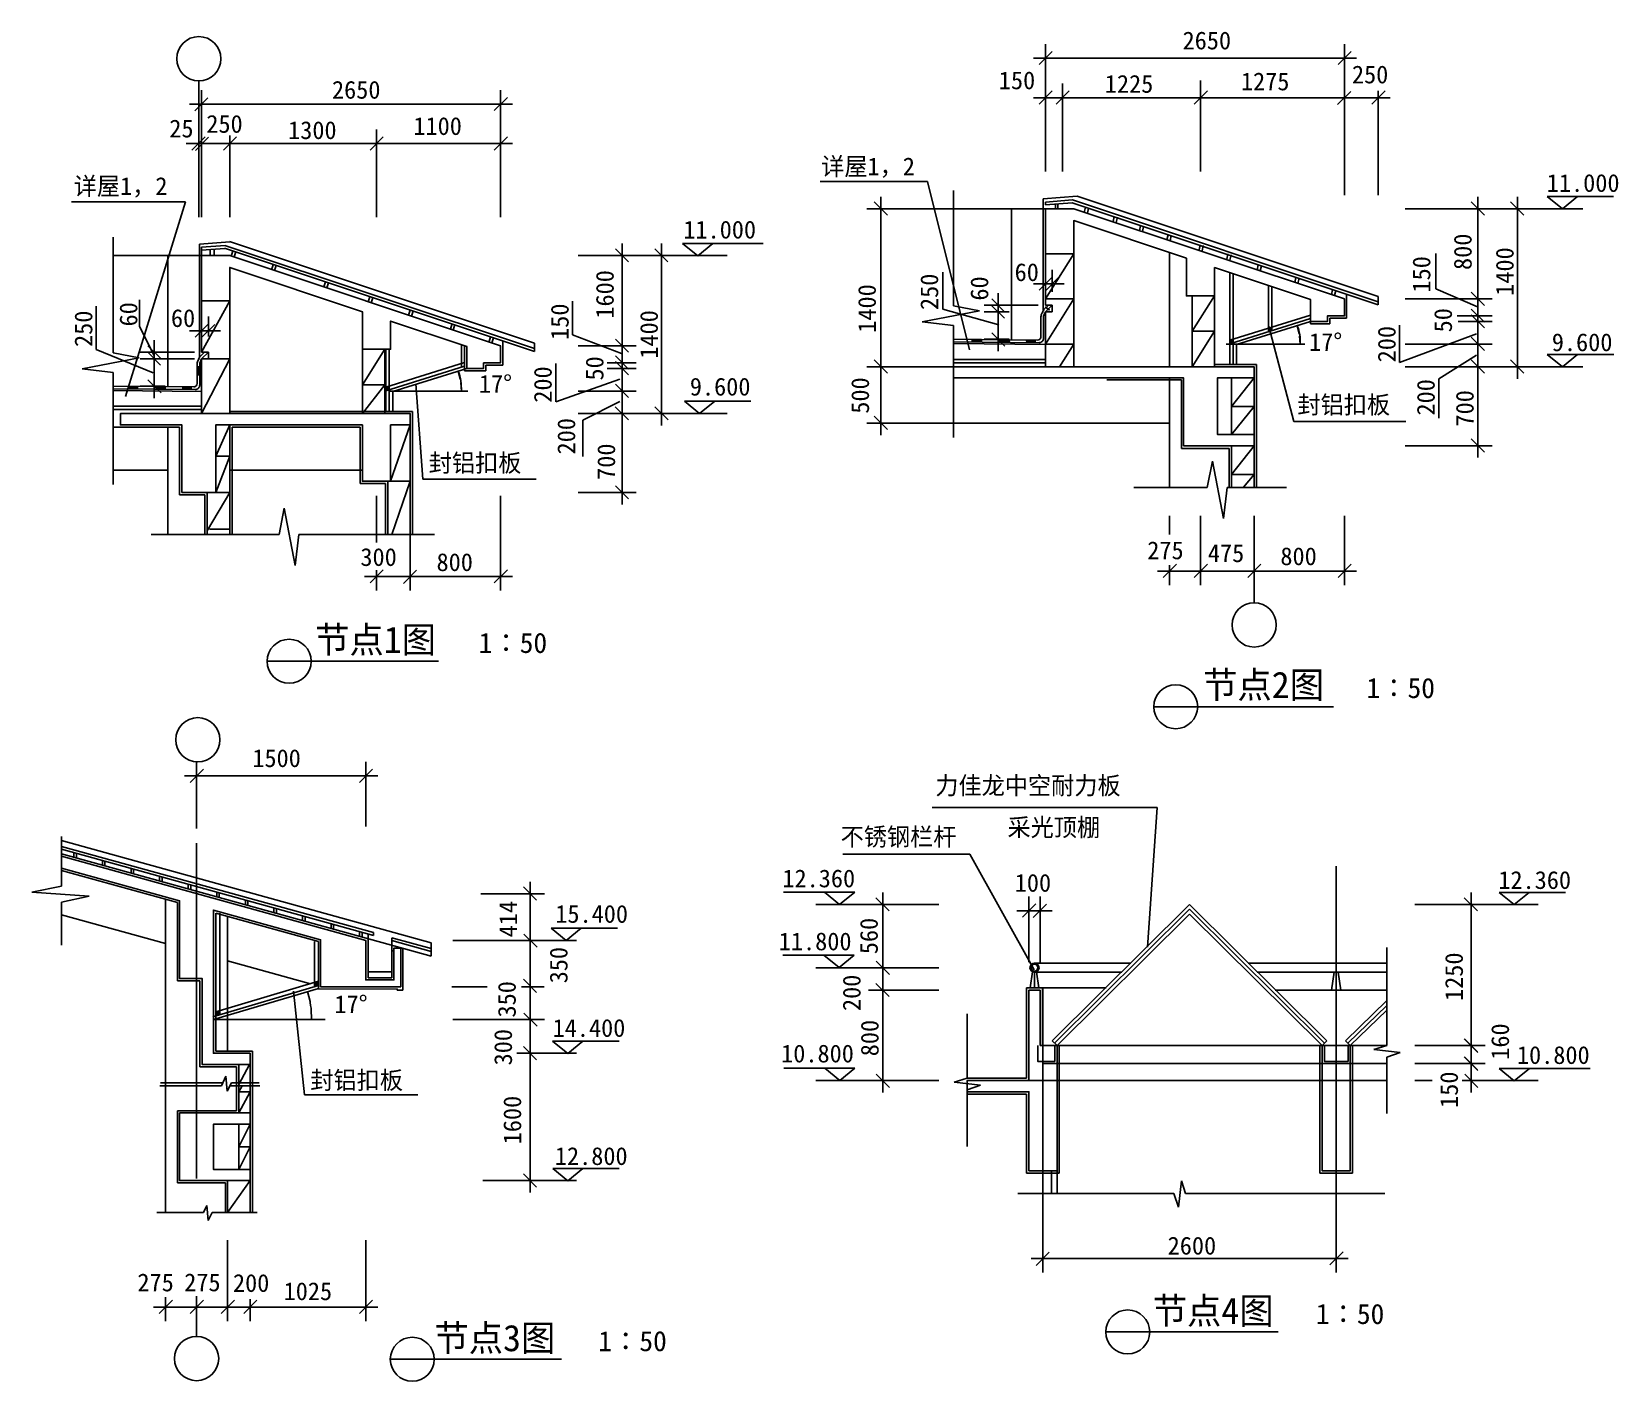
# Model space of a CAD drawing. Header units: metres. Extents: x 3364 to 31650, y -1208 to 34830.
# Drawn here: x 3364 to 31495, y 10913 to 34830 of the extents above; entities that cross this region are included whole.
import ezdxf

# ---------------------------------------------------------------- set-up
doc = ezdxf.new("R2010")
doc.units = ezdxf.units.M
for name, color, linetype in [('2', 2, 'Continuous'), ('3', 3, 'Continuous'), ('4', 4, 'Continuous'), ('D', 3, 'Continuous'), ('MC', 4, 'Continuous'), ('PUB_DIM', 3, 'Continuous')]:
    doc.layers.add(name, color=color, linetype=linetype)

# ---------------------------------------------------------------- blocks, each defined once
blk = doc.blocks.new('ARROW2')
at = {"layer": 'D', "color": 5}
blk.add_line((2.12, 0), (-2.12, 0), dxfattribs=at)
at = {"layer": 'D', "color": 6}
blk.add_lwpolyline([(-1.13, -1.13), (1.21, 1.21)], dxfattribs=at)
blk = doc.blocks.new('ARROW1')
at = {"layer": 'D'}
blk.add_lwpolyline([(-1.5, 0), (0, 0)], dxfattribs=at)
blk = doc.blocks.new('_INDEX')
blk.add_line((-0.5, 0), (0.5, 0))
blk.add_circle((0, 0), 0.5)
blk = doc.blocks.new('HN10')
for start, end in [(0, 180), (180, 0)]:
    blk.add_arc((0, 0), 688, start, end)

msp = doc.modelspace()

# ---------------------------------------------------------------- linework, layer by layer
for p, q in [((21338.67, 32354.93), (21338.67, 34610.47)), ((26638.67, 32354.93), (26638.67, 34610.47)), ((26642.68, 34360.47), (21488.67, 34360.47)), ((6376.39, 31541.03), (6376.39, 33796.57)), ((11676.39, 31541.03), (11676.39, 33796.57)), ((21338.67, 32354.93), (21338.67, 33910.47)), ((21638.67, 32354.93), (21638.67, 33910.47)), ((21638.67, 32354.93), (21638.67, 33910.47)), ((24088.67, 32354.93), (24088.67, 33910.47)), ((24088.67, 32354.93), (24088.67, 33910.47)), ((26638.67, 32354.93), (26638.67, 33910.47)), ((11576.39, 33546.57), (6476.39, 33546.57)), ((23938.67, 33660.47), (21338.27, 33660.47)), ((21488.67, 33660.47), (21488.67, 33660.47)), ((27237.73, 33660.47), (24238.67, 33660.47)), ((6326.39, 31541.03), (6326.39, 33096.57)), ((6376.39, 31541.03), (6376.39, 33096.57)), ((6376.39, 31541.03), (6376.39, 33096.57)), ((6876.39, 31541.03), (6876.39, 32988.66)), ((6876.39, 31541.03), (6876.39, 32971.09)), ((9476.39, 31541.03), (9476.39, 33096.57)), ((9476.39, 31541.03), (9476.39, 33096.57)), ((11676.39, 31541.03), (11676.39, 33096.57)), ((6226.39, 32846.57), (6126.39, 32846.57)), ((6376.39, 32846.57), (6326.39, 32846.57)), ((6476.39, 32846.57), (6576.39, 32846.57)), ((6776.39, 32846.57), (6476.39, 32846.57)), ((9376.39, 32846.57), (6976.39, 32846.57)), ((11576.39, 32846.57), (9576.39, 32846.57)), ((21338.67, 31812.5), (21819.32, 31848.35)), ((21338.67, 31762.36), (21338.67, 31812.5)), ((21338.67, 31762.36), (21813.03, 31797.74)), ((27238.67, 29989.19), (21813.03, 31797.74)), ((27238.67, 30041.9), (21819.32, 31848.35)), ((20258.77, 31693.62), (18172.07, 31693.62)), ((18422.07, 28893.62), (18422.07, 31693.62)), ((21738.67, 31693.62), (19705.2, 31693.62)), ((20738.67, 29372.51), (20738.67, 31693.62)), ((27713.95, 31693.62), (29257.2, 31693.62)), ((27713.95, 31693.62), (29957.2, 31693.62)), ((29007.2, 30093.62), (29007.2, 31693.62)), ((29707.2, 28893.62), (29707.2, 31693.62)), ((6376.39, 31010.72), (6795.34, 31041.97)), ((6376.39, 30960.59), (6376.39, 31010.72)), ((6376.39, 30960.59), (6789.05, 30991.36)), ((12276.39, 29162.04), (6783.3, 30993.07)), ((12276.39, 29214.75), (6789.59, 31043.68)), ((4805.77, 30862.62), (6376.39, 30862.62)), ((5776.39, 28541.51), (5776.39, 30862.62)), ((13052.31, 30862.62), (14083.17, 30862.62)), ((13052.31, 30862.62), (14783.17, 30862.62)), ((13833.17, 28705.88), (13833.17, 30861.97)), ((14533.17, 28069.43), (14533.17, 30861.97)), ((23538.67, 28893.62), (23538.67, 30916.25)), ((28259.05, 30901.91), (28259.05, 30275.7)), ((19516.66, 30569.22), (19516.66, 29912.7)), ((28259.05, 30275.7), (28999.79, 29953.11)), ((4503.86, 29967.09), (4503.86, 29199.16)), ((5272.49, 30079.47), (5272.49, 29611.22)), ((12951.44, 30057.51), (12951.44, 29457.39)), ((19516.66, 29912.7), (20512.29, 29634.17)), ((27713.95, 30093.62), (29257.2, 30093.62)), ((27713.95, 30093.62), (29257.2, 30093.62)), ((29007.2, 29793.62), (29007.2, 30093.62)), ((5272.49, 29611.22), (5534.95, 29086.78)), ((21258.44, 29779.71), (21258.44, 29426.3)), ((21305.44, 29786.42), (21305.44, 29398.53)), ((27613.22, 29629.58), (27613.22, 28965.42)), ((28638.86, 29793.62), (29257.2, 29793.62)), ((28657.86, 29693.62), (29257.2, 29693.62)), ((29007.2, 29693.62), (29007.2, 29793.62)), ((29007.2, 29443.62), (29007.2, 29693.62)), ((29007.2, 29693.62), (29007.2, 29293.62)), ((12951.44, 29457.39), (13821.38, 29126.29)), ((13052.31, 29262.62), (14083.17, 29262.62)), ((13052.31, 29262.62), (14083.17, 29262.62)), ((13833.17, 29112.62), (13833.17, 29262.62)), ((19705.2, 29382.88), (21197.78, 29366.3)), ((19705.2, 29335.41), (21224.56, 29318.53)), ((19705.2, 29302.88), (21338.67, 29284.73)), ((27613.22, 28965.42), (28980.74, 29477.77)), ((27713.95, 29293.62), (29257.2, 29293.62)), ((27713.95, 29293.62), (29257.2, 29293.62)), ((29007.2, 28893.62), (29007.2, 29293.62)), ((4503.86, 29199.16), (5516.2, 28787.1)), ((19705.2, 29023.62), (21338.67, 29023.62)), ((28315.98, 28680.78), (28980.74, 29098.25)), ((6296.17, 28948.71), (6296.17, 28595.29)), ((6343.17, 28955.41), (6343.17, 28567.52)), ((12657.7, 28947.89), (12657.7, 28268.77)), ((13567.62, 28962.62), (14083.17, 28962.62)), ((13567.62, 28962.62), (14083.17, 28962.62)), ((13567.62, 28862.62), (14083.17, 28862.62)), ((13596.69, 28862.62), (14083.17, 28862.62)), ((13833.17, 28862.62), (13833.17, 28962.62)), ((13833.17, 28612.62), (13833.17, 28712.62)), ((13833.17, 28712.62), (13833.17, 28462.62)), ((20258.77, 28893.62), (18172.07, 28893.62)), ((20258.77, 28893.62), (18172.07, 28893.62)), ((18422.07, 27887.36), (18422.07, 28893.62)), ((19705.2, 28963.62), (21338.67, 28963.62)), ((23538.67, 26753.5), (23538.67, 28693.62)), ((27713.95, 28893.62), (29257.2, 28893.62)), ((27713.95, 28893.62), (29257.2, 28893.62)), ((27713.95, 28893.62), (29957.2, 28893.62)), ((29007.2, 27493.62), (29007.2, 28893.62)), ((4805.77, 28551.18), (6235.5, 28535.3)), ((4805.77, 28503.71), (6262.28, 28487.53)), ((4805.77, 28471.18), (6376.39, 28453.73)), ((12657.7, 28268.77), (13790.61, 28673.01)), ((13052.31, 28462.62), (14083.17, 28462.62)), ((13052.31, 28462.62), (14083.17, 28462.62)), ((13833.17, 28062.39), (13833.17, 28462.62)), ((28315.98, 27978.67), (28315.98, 28680.78)), ((4805.77, 28192.62), (6376.39, 28192.62)), ((4805.77, 28132.62), (6376.39, 28132.62)), ((13137.76, 27945.32), (13790.61, 28276.42)), ((13052.31, 28062.62), (14783.17, 28062.62)), ((13052.31, 28062.62), (14083.17, 28062.62)), ((13052.31, 28062.62), (14083.17, 28062.62)), ((13137.76, 27303.81), (13137.76, 27945.32)), ((13833.17, 26667.97), (13833.17, 28062.39)), ((20258.77, 27893.62), (18172.07, 27893.62)), ((19705.2, 27893.62), (23538.67, 27893.62)), ((5776.39, 25922.5), (5776.39, 27822.62)), ((27713.95, 27493.62), (29257.2, 27493.62)), ((4805.77, 27062.62), (5776.39, 27062.62)), ((6876.39, 27062.62), (9226.39, 27062.62)), ((13052.31, 26662.62), (14083.17, 26662.62)), ((8329.54, 23673.25), (10579.29, 23673.25)), ((24037.77, 22867.34), (26444.76, 22867.34)), ((3892.05, 20392.22), (9421.8, 18864.26)), ((3892.05, 20340.34), (9421.8, 18812.39)), ((5736.99, 13905.51), (5736.99, 19457.07)), ((21044.15, 18342.74), (21044.15, 19502.41)), ((21244.15, 18342.74), (21244.15, 19502.41)), ((3890.45, 19178.82), (5736.99, 18668.59)), ((6836.99, 16765.14), (6836.99, 19153.12)), ((20944.15, 19252.41), (20844.15, 19252.41)), ((21044.15, 19252.41), (21244.15, 19252.41)), ((21344.15, 19252.41), (21444.15, 19252.41)), ((9421.8, 18864.26), (9421.8, 18812.39)), ((12204.11, 18825.14), (12204.11, 18925.14)), ((9746.99, 18774.41), (10446.99, 18580.99)), ((9746.99, 18722.53), (10446.99, 18529.11)), ((10446.99, 18633.48), (10446.99, 18582.35)), ((10830.11, 18725.14), (12454.11, 18725.14)), ((12204.11, 18125.14), (12204.11, 18725.14)), ((6836.99, 18364.64), (8304.42, 17959.17)), ((21144.15, 18322.74), (22854.44, 18322.74)), ((27389.8, 18322.74), (24933.86, 18322.74)), ((12204.11, 18025.14), (12204.11, 17925.14)), ((12204.11, 17327.13), (12204.11, 18025.14)), ((21144.15, 18162.74), (22694.44, 18162.74)), ((27389.8, 18162.74), (25093.86, 18162.74)), ((26458.52, 18162.74), (26409.63, 17842.74)), ((26494.15, 17842.74), (26494.15, 18162.74)), ((26529.78, 18162.74), (26578.67, 17842.74)), ((6572.78, 17373.08), (8446.99, 17928.4)), ((6586.99, 17325.14), (8446.99, 17876.25)), ((27389.8, 17842.74), (25413.86, 17842.74)), ((10830.11, 17325.14), (12454.11, 17325.14)), ((21244.15, 16862.74), (27389.8, 16862.74)), ((21544.15, 16862.74), (21544.15, 16542.74)), ((21294.15, 16542.74), (27389.8, 16542.74)), ((21544.15, 16242.74), (27389.8, 16242.74)), ((21444.15, 14642.74), (21444.15, 14238.74)), ((21544.15, 14842.74), (21544.15, 14238.74)), ((23187.87, 11786.96), (25465.92, 11786.96)), ((10502.09, 11302.93), (12756.2, 11302.93))]:
    msp.add_line(p, q)
for points in [[(21504.15, 16862.74), (21504.15, 16582.74), (21201.5, 16582.74), (21201.5, 16862.74)], [(26704.15, 16862.74), (26704.15, 16582.74), (26284.15, 16582.74), (26284.15, 16862.74)]]:
    msp.add_lwpolyline(points)
for centre, radius, start, end in [((25085.73, 29342.05), 770.24, 356.39, 21.19), ((21198.44, 29426.3), 60, 269.36, 0), ((21225.44, 29398.53), 80, 269.36, 0), ((10090.3, 28502.87), 892.5, 357.42, 20.52), ((6236.17, 28595.29), 60, 269.36, 0), ((6263.17, 28567.52), 80, 269.36, 0), ((6586.99, 17325.14), 1740.62, 4.94, 11.57)]:
    msp.add_arc(centre, radius, start, end)
at = {"layer": '2'}
for p, q in [((21838.67, 31693.62), (21838.67, 31693.62)), ((24238.67, 30951.69), (24238.67, 30951.69)), ((21338.67, 29983.44), (21338.67, 30893.62)), ((21838.67, 28893.62), (21838.67, 30893.62)), ((23938.67, 28893.62), (23938.67, 30149.59)), ((24338.67, 28893.62), (24338.67, 30149.59)), ((6376.39, 30062.62), (6376.39, 29152.44)), ((6876.39, 30062.62), (6876.39, 28062.62)), ((21458.67, 29983.44), (21338.67, 29983.44)), ((21338.67, 28893.62), (21338.67, 29864.76)), ((21458.67, 29864.76), (21338.67, 29864.76)), ((21458.67, 29983.44), (21458.67, 29864.76)), ((6496.39, 29152.44), (6376.39, 29152.44)), ((6376.39, 29033.76), (6376.39, 28062.62)), ((6496.39, 29033.76), (6376.39, 29033.76)), ((6496.39, 29152.44), (6496.39, 29033.76)), ((9226.39, 28062.62), (9226.39, 29201.92)), ((9626.39, 28062.62), (9626.39, 29201.92)), ((24638.67, 27693.62), (24638.67, 28693.62)), ((25038.67, 27693.62), (25038.67, 28693.62)), ((6876.39, 25922.5), (6876.39, 27862.62)), ((10076.39, 25922.5), (10076.39, 27862.62)), ((24638.67, 26753.5), (24638.67, 27493.62)), ((25038.67, 26753.5), (25038.67, 27493.62)), ((9676.39, 25922.5), (9676.39, 26862.62)), ((6476.39, 25922.5), (6476.39, 26662.62)), ((21044.15, 17842.74), (21244.15, 17842.74)), ((21044.15, 17842.74), (21044.15, 16242.74)), ((21244.15, 17842.74), (21244.15, 16862.74)), ((21544.15, 16242.74), (21544.15, 16662.74)), ((26244.15, 16242.74), (26244.15, 16862.74)), ((26744.15, 16242.74), (26744.15, 16862.74)), ((7036.99, 15668.31), (7036.99, 16525.14)), ((7236.99, 16525.14), (7236.99, 14668.31)), ((7036.99, 14668.31), (7036.99, 15468.31)), ((6837.13, 13905.51), (6837.13, 14468.31)), ((7236.99, 14468.31), (7236.99, 13905.51))]:
    msp.add_line(p, q, dxfattribs=at)
for points in [[(21338.67, 31693.62), (21338.67, 30893.62), (21838.67, 30893.62), (21838.67, 31482.92), (23838.67, 30816.25), (23838.67, 30149.59), (24338.67, 30149.59), (24338.67, 30649.59), (26038.67, 30082.92), (26038.67, 29693.62), (26338.67, 29693.62), (26338.67, 29793.62), (26638.67, 29793.62), (26638.67, 30093.62), (21838.67, 31693.62)], [(11376.39, 28962.62), (11676.39, 28962.62), (11676.39, 29262.62), (6876.39, 30862.62), (6376.39, 30862.62), (6376.39, 30062.62), (6876.39, 30062.62), (6876.39, 30651.92), (9226.39, 29868.58), (9226.39, 29201.92), (9726.39, 29201.92), (9726.39, 29701.92), (11076.39, 29251.92), (11076.39, 28862.62), (11376.39, 28862.62)], [(19705.2, 28693.62), (23788.67, 28693.62), (23788.67, 27493.62), (25038.67, 27493.62), (25038.67, 27693.62), (24388.67, 27693.62), (24388.67, 28693.62), (25038.67, 28693.62), (25038.67, 28893.62), (19705.2, 28893.62)], [(6026.39, 26662.62), (6626.39, 26662.62), (6626.39, 27862.62), (9226.39, 27862.62), (9226.39, 26862.62), (9726.39, 26862.62), (9726.39, 27862.62), (10076.39, 27862.62), (10076.39, 28062.62), (4937.42, 28062.62), (4937.42, 27862.62), (6026.39, 27862.62)], [(21544.15, 16242.74), (19948.71, 16242.74), (19948.71, 16042.74), (21044.15, 16042.74), (21044.15, 14642.74), (21544.15, 14642.74)], [(26244.15, 16242.74), (26244.15, 14642.74), (26744.15, 14642.74), (26744.15, 16242.74)]]:
    msp.add_lwpolyline(points, close=True, dxfattribs=at)
for points in [[(7236.99, 16525.14), (7236.99, 16725.14), (7236.99, 16525.14), (6386.99, 16525.14), (6386.99, 18050.34), (5986.99, 18050.34), (5986.99, 19429.49), (3890.45, 20008.8), (3890.45, 20216.29), (9286.99, 18725.14), (9286.99, 18025.14), (9786.99, 18025.14), (9786.99, 18590.72), (9906.99, 18590.72), (9906.99, 17905.84), (8486.99, 17904.65), (8486.99, 18738.7), (6586.99, 19263.7), (6586.99, 16725.14), (7236.99, 16725.14)], [(7236.99, 14468.31), (5986.99, 14468.31), (5986.99, 15668.31), (7236.99, 15668.31), (7236.99, 15468.31), (6586.99, 15468.31), (6586.99, 14668.31), (7236.99, 14668.31), (7236.99, 14468.31), (7236.99, 14668.31)]]:
    msp.add_lwpolyline(points, dxfattribs=at)
for radius in [80, 60]:
    msp.add_circle((21144.15, 18242.74), radius, dxfattribs=at)
at = {"layer": '3'}
for p, q in [((6326.39, 32846.57), (6326.39, 33960.64)), ((24088.67, 33660.47), (24088.67, 33967.95)), ((26638.67, 31933.28), (26638.67, 33785.47)), ((27238.67, 31933.28), (27238.67, 33785.47)), ((26688.67, 33660.47), (27188.67, 33660.47)), ((17343.68, 32177.17), (19249.57, 32177.17)), ((19249.57, 32177.17), (19990.21, 29195.15)), ((4069.08, 31816.37), (6088.45, 31816.37)), ((5027.94, 28364.15), (6088.45, 31816.37)), ((19705.2, 29972.89), (19705.2, 32017.5)), ((21298.67, 31867.6), (21902.73, 31915.41)), ((21298.67, 31867.6), (21298.67, 29886.75)), ((27238.67, 30136.77), (21902.73, 31915.41)), ((21519.25, 31775.83), (21519.25, 31692.89)), ((21559.55, 31775.83), (21559.55, 31692.89)), ((22046.95, 31721.2), (22026.98, 31629.37)), ((22102.89, 31705.23), (22082.91, 31613.41)), ((22557.45, 31558.54), (22537.47, 31466.72)), ((22613.38, 31542.58), (22593.4, 31450.75)), ((23023.55, 31395.89), (23003.57, 31304.06)), ((23079.48, 31379.92), (23059.51, 31288.09)), ((23511.85, 31233.23), (23491.87, 31141.41)), ((4805.77, 29141.89), (4805.77, 31186.5)), ((6336.39, 31065.8), (6879.5, 31108.79)), ((6336.39, 30902.62), (6336.39, 31065.8)), ((6376.39, 30960.59), (6376.39, 30862.62)), ((6528.49, 30971.2), (6528.49, 30862.01)), ((6599.41, 30975.03), (6599.41, 30862.01)), ((12276.39, 29309.62), (6873.75, 31110.5)), ((23567.78, 31217.26), (23547.8, 31125.44)), ((24081.53, 31055.79), (24061.55, 30963.96)), ((24137.46, 31039.82), (24117.48, 30947.99)), ((6336.39, 30902.62), (6336.39, 29055.75)), ((6901.91, 30854.54), (6931.52, 30943.36)), ((6953.76, 30838.18), (6983.36, 30927)), ((7616.74, 30612.48), (7646.35, 30701.3)), ((7668.59, 30596.12), (7698.2, 30684.94)), ((21338.67, 30093.62), (21838.67, 30893.62)), ((23838.67, 30816.25), (23838.67, 30816.25)), ((24573.5, 30891.8), (24553.52, 30799.97)), ((24629.43, 30875.83), (24609.45, 30784.01)), ((25110.92, 30698.61), (25090.94, 30606.79)), ((25166.85, 30682.64), (25146.87, 30590.82)), ((8541.96, 30310.41), (8571.57, 30399.23)), ((8593.81, 30294.05), (8623.41, 30382.87)), ((21338.67, 30483.44), (21338.67, 30611.7)), ((21458.67, 30222.88), (21458.67, 30611.7)), ((25778.18, 30476.34), (25758.2, 30384.52)), ((25834.11, 30460.37), (25814.14, 30368.55)), ((9331.49, 30040.9), (9361.09, 30129.72)), ((9383.33, 30024.54), (9412.94, 30113.36)), ((20499.2, 30083.44), (20499.2, 30183.44)), ((21238.67, 30361.7), (21138.67, 30361.7)), ((21338.67, 30361.7), (21458.67, 30361.7)), ((21558.67, 30361.7), (21658.67, 30361.7)), ((23938.67, 29521.6), (24338.67, 30149.59)), ((26429.55, 30262.01), (26409.58, 30170.18)), ((26485.49, 30246.04), (26465.51, 30154.21)), ((26678.67, 29753.62), (26678.67, 30175.86)), ((27238.67, 30136.77), (27238.67, 29989.19)), ((6876.39, 30062.62), (6376.39, 29153.77)), ((10044.05, 29807.87), (10073.66, 29896.68)), ((10095.9, 29791.51), (10125.5, 29880.32)), ((20171.45, 29881.73), (19155.26, 29688.03)), ((19705.2, 29972.89), (20171.45, 29881.73)), ((20692.57, 29983.44), (20249.2, 29983.44)), ((20692.57, 29864.76), (20249.2, 29864.76)), ((20692.57, 29864.76), (20249.2, 29864.76)), ((21210.25, 29983.44), (20311.38, 29983.44)), ((20499.2, 29864.76), (20499.2, 29983.44)), ((21295.4, 29883.11), (21264.79, 29810.94)), ((21338.67, 29864.76), (21305.44, 29786.42)), ((21312.41, 29904.9), (21392.57, 29984.17)), ((21346.99, 29953.73), (21333.72, 29940.47)), ((21338.15, 29946.66), (21409.79, 29896.28)), ((21838.67, 30093.62), (21338.67, 30093.62)), ((21338.67, 29293.62), (21838.67, 30093.62)), ((21338.67, 29864.76), (21458.67, 29983.44)), ((21340.8, 29949.31), (21412.44, 29898.93)), ((6376.39, 29652.44), (6376.39, 29780.7)), ((6496.39, 29430.27), (6496.39, 29780.7)), ((10786.99, 29562.02), (10816.6, 29650.84)), ((10838.84, 29545.66), (10868.44, 29634.48)), ((19155.26, 29688.03), (19705.2, 29622.52)), ((19705.2, 27639.58), (19705.2, 29622.52)), ((20499.2, 29480.72), (20499.2, 29764.76)), ((20499.2, 29764.76), (20499.2, 29664.76)), ((25352.83, 29595.06), (25292.83, 29513.51)), ((25292.83, 29576.36), (25352.83, 29532.21)), ((25299.93, 29607.74), (25741.3, 27920.14)), ((26038.67, 29693.62), (26038.67, 29653.62)), ((26038.67, 29653.62), (26378.67, 29653.62)), ((26378.67, 29653.62), (26378.67, 29753.62)), ((26378.67, 29753.62), (26678.67, 29753.62)), ((5536.92, 29252.44), (5536.92, 29352.44)), ((6276.39, 29530.7), (6176.39, 29530.7)), ((6376.39, 29530.7), (6496.39, 29530.7)), ((6596.39, 29530.7), (6696.39, 29530.7)), ((10981.47, 29283.56), (10981.47, 28885.17)), ((11036.39, 29265.25), (11036.39, 28822.62)), ((11470.89, 29330.93), (11500.5, 29419.75)), ((11522.74, 29314.57), (11552.34, 29403.39)), ((11716.39, 28922.62), (11716.39, 29348.71)), ((12276.39, 29309.62), (12276.39, 29162.04)), ((20037.14, 29382.92), (20037.14, 29335.45)), ((20203.4, 29382.92), (20203.4, 29335.45)), ((20692.57, 29380.72), (20249.2, 29380.72)), ((20692.67, 29373.43), (20692.67, 29325.96)), ((21153.44, 29373.43), (21153.44, 29325.96)), ((21838.67, 29293.62), (21338.67, 29293.62)), ((21588.67, 28893.62), (21838.67, 29293.62)), ((23938.67, 28893.62), (24338.67, 29521.6)), ((23938.67, 29521.6), (24338.67, 29521.6)), ((25937.4, 29293.62), (24540.85, 29293.62)), ((24667.05, 29381.3), (24607.05, 29299.75)), ((24607.05, 29362.59), (24667.05, 29318.45)), ((5272.02, 29050.72), (4255.82, 28857.03)), ((4805.77, 29141.89), (5272.02, 29050.72)), ((5730.29, 29152.44), (5286.92, 29152.44)), ((5730.29, 29033.76), (5286.92, 29033.76)), ((5730.29, 29033.76), (5286.92, 29033.76)), ((6247.98, 29152.44), (5349.1, 29152.44)), ((6247.98, 29033.76), (5351.85, 29033.76)), ((5536.92, 29033.76), (5536.92, 29152.44)), ((6333.12, 29052.11), (6302.51, 28979.94)), ((6376.39, 29033.76), (6343.17, 28955.41)), ((6350.14, 29073.9), (6430.29, 29153.17)), ((6376.39, 29033.76), (6496.39, 29152.44)), ((6876.39, 29033.76), (6376.39, 28062.62)), ((6496.39, 29033.76), (6878.27, 29033.76)), ((9226.39, 28573.93), (9626.39, 29201.92)), ((4255.82, 28857.03), (4805.77, 28791.52)), ((4805.77, 26808.58), (4805.77, 28791.52)), ((5536.92, 28933.76), (5536.92, 28833.76)), ((5536.92, 28649.72), (5536.92, 28933.76)), ((6295.66, 28888.96), (6347.92, 28888.96)), ((6295.66, 28751.29), (6347.92, 28751.29)), ((11036.39, 28822.62), (11416.39, 28822.62)), ((11416.39, 28822.62), (11416.39, 28922.62)), ((11416.39, 28922.62), (11716.39, 28922.62)), ((25078.67, 28933.62), (24338.67, 28933.62)), ((25038.67, 28693.62), (24638.67, 28188.98)), ((25078.67, 26753.5), (25078.67, 28933.62)), ((5074.86, 28551.92), (5074.86, 28504.45)), ((5241.12, 28551.92), (5241.12, 28504.45)), ((5730.29, 28549.72), (5286.92, 28549.72)), ((5730.39, 28542.42), (5730.39, 28494.95)), ((6191.16, 28542.42), (6191.16, 28494.95)), ((9226.39, 28573.93), (9626.39, 28573.93)), ((9226.39, 28062.62), (9626.39, 28573.93)), ((9704.77, 28550.3), (9644.77, 28468.75)), ((9644.77, 28531.59), (9704.77, 28487.45)), ((11096.05, 28462.62), (9699.49, 28462.62)), ((10175.48, 28587.92), (10300.02, 26900.32)), ((22425.3, 28658.12), (23749.85, 28658.12)), ((23749.85, 28658.12), (23749.85, 27443.37)), ((24638.48, 28188.98), (25040.87, 28188.98)), ((25038.67, 28188.98), (24638.67, 27693.62)), ((6876.39, 27862.62), (6626.39, 27310.95)), ((10116.39, 28102.62), (6876.39, 28102.62)), ((9726.39, 26862.62), (10076.39, 27862.62)), ((10116.39, 25922.5), (10116.39, 28102.62)), ((25741.3, 27920.14), (27727.49, 27920.14)), ((4805.77, 27822.62), (5986.39, 27822.62)), ((5986.39, 27822.62), (5986.39, 26622.62)), ((6916.39, 25922.5), (6916.39, 27822.62)), ((6916.39, 27822.62), (9186.39, 27822.62)), ((9186.39, 27822.62), (9186.39, 26822.62)), ((6626.39, 27310.95), (6878.04, 27310.95)), ((6876.39, 27310.95), (6626.39, 26662.62)), ((24598.67, 27443.37), (23749.85, 27443.37)), ((24598.67, 26753.5), (24598.67, 27443.37)), ((25038.67, 27493.62), (24638.67, 26982.6)), ((24207.72, 26753.5), (24298.97, 27220.2)), ((24298.97, 27220.2), (24492.66, 26204.01)), ((9186.39, 26822.62), (9636.39, 26822.62)), ((9636.39, 25922.5), (9636.39, 26822.62)), ((9726.39, 26862.62), (10079.53, 26862.62)), ((9747.35, 25922.5), (10076.39, 26862.62)), ((10300.02, 26900.32), (12309.16, 26900.32)), ((22903.16, 26753.5), (24207.72, 26753.5)), ((24492.66, 26204.01), (24558.12, 26753.5)), ((24558.12, 26753.5), (25611.95, 26753.5)), ((24638.48, 26982.6), (25040.87, 26982.6)), ((25038.67, 26982.6), (24848.06, 26756.41)), ((5986.39, 26622.62), (6436.39, 26622.62)), ((6436.39, 25922.5), (6436.39, 26622.62)), ((6876.39, 26662.62), (6482.1, 25998.01)), ((6626.39, 26662.62), (6878.04, 26662.62)), ((9476.39, 26603.56), (9476.39, 25780.96)), ((10076.39, 26603.56), (10076.39, 24924.52)), ((10076.39, 26603.56), (10076.39, 24924.52)), ((11676.39, 26603.56), (11676.39, 24924.52)), ((7749.82, 25922.5), (7841.07, 26389.2)), ((7841.07, 26389.2), (8034.76, 25373.01)), ((23538.67, 26253.5), (23538.67, 25917.95)), ((24088.67, 26253.5), (24088.67, 25021.99)), ((24088.67, 26253.5), (24088.67, 25021.99)), ((25038.67, 26253.5), (25038.67, 25021.99)), ((25038.67, 26253.5), (25038.67, 25021.99)), ((26638.67, 26253.5), (26638.67, 25021.99)), ((5484.49, 25922.5), (7749.82, 25922.5)), ((6513.78, 26013.83), (6878.04, 26013.83)), ((8034.76, 25373.01), (8100.22, 25922.5)), ((8100.22, 25922.5), (10504.32, 25922.5)), ((23538.67, 25379.27), (23538.67, 25021.99)), ((9376.39, 25174.52), (9276.39, 25174.52)), ((9476.39, 25286.05), (9476.39, 24924.52)), ((9476.39, 25174.52), (10076.39, 25174.52)), ((10176.39, 25174.52), (11576.39, 25174.52)), ((10176.39, 25174.52), (10276.39, 25174.52)), ((23538.67, 25271.99), (24088.67, 25271.99)), ((24238.67, 25271.99), (25038.67, 25271.99)), ((25038.67, 25271.99), (25038.33, 24708.64)), ((25038.67, 25271.99), (26638.67, 25271.99)), ((6286.99, 20710.93), (6286.99, 21890.3)), ((9286.99, 20744.93), (9286.99, 21890.3)), ((6284.97, 21640.3), (9286.71, 21640.3)), ((3892.05, 20567.04), (3892.05, 19685.01)), ((3890.45, 20257.79), (10446.99, 18446.11)), ((3892.05, 20495.97), (10446.99, 18684.73)), ((4111.27, 20279.77), (4111.27, 20196.77)), ((4155.74, 20267.48), (4155.74, 20184.49)), ((6286.99, 14509.14), (6286.99, 20449.58)), ((4618.02, 20139.75), (4618.02, 20056.75)), ((4662.49, 20127.46), (4662.49, 20044.46)), ((5124.76, 19999.73), (5124.76, 19916.73)), ((5169.24, 19987.44), (5169.24, 19904.44)), ((26494.15, 13420.42), (26494.15, 20038.86)), ((5946.99, 19399.04), (3890.45, 19967.3)), ((5631.51, 19859.7), (5631.51, 19776.71)), ((5675.98, 19847.42), (5675.98, 19764.42)), ((6138.26, 19719.68), (6138.26, 19636.68)), ((6182.73, 19707.39), (6182.73, 19624.4)), ((3892.05, 19685.01), (3364.19, 19582.44)), ((3364.19, 19582.44), (4383.39, 19507.69)), ((4383.39, 19507.69), (3892.05, 19401.93)), ((6645.01, 19579.66), (6645.01, 19496.66)), ((6689.48, 19567.37), (6689.48, 19484.37)), ((7151.75, 19439.64), (7151.75, 19356.64)), ((7196.23, 19427.35), (7196.23, 19344.35)), ((3892.05, 19401.93), (3892.05, 18640.33)), ((5946.99, 18010.34), (5946.99, 19399.04)), ((8446.99, 18708.25), (6626.99, 19211.15)), ((6626.99, 19211.15), (6626.99, 16765.14)), ((6696.99, 19211.15), (6696.99, 17409.88)), ((7658.5, 19299.61), (7658.5, 19216.62)), ((7702.97, 19287.33), (7702.97, 19204.33)), ((8165.25, 19159.59), (8165.25, 19076.59)), ((8209.72, 19147.3), (8209.72, 19064.31)), ((23894.15, 19362.45), (21459.3, 16947.6)), ((23894.15, 19277.6), (21501.72, 16905.17)), ((23894.15, 19192.74), (21544.15, 16862.74)), ((26329, 16947.6), (23894.15, 19362.45)), ((26286.58, 16905.17), (23894.15, 19277.6)), ((26244.15, 16862.74), (23894.15, 19192.74)), ((8672, 19019.57), (8672, 18936.57)), ((8716.47, 19007.28), (8716.47, 18924.28)), ((9178.75, 18882.07), (9178.75, 18799.07)), ((9223.22, 18867.26), (9223.22, 18784.26)), ((8376.99, 17907.66), (8376.99, 18708.25)), ((8446.99, 17864.62), (8446.99, 18708.25)), ((9326.99, 18838.59), (9326.99, 18065.14)), ((9746.99, 18774.41), (9746.99, 18065.14)), ((9946.99, 18584.27), (9946.99, 17843.58)), ((10446.99, 18684.73), (10446.99, 18569.14)), ((10446.99, 18684.73), (10446.99, 18446.11)), ((27389.8, 18599.97), (27389.8, 16862.74)), ((9747.67, 18542.28), (9786.99, 18542.28)), ((6346.99, 18010.34), (5946.99, 18010.34)), ((6346.99, 16485.14), (6346.99, 18010.34)), ((9326.99, 18166.24), (9746.99, 18166.24)), ((9326.99, 18065.14), (9746.99, 18065.14)), ((21109.71, 18170.53), (21065.74, 17882.74)), ((21144.15, 17882.74), (21144.15, 18162.74)), ((21178.59, 18170.53), (21222.56, 17882.74)), ((6626.99, 17462.15), (8446.99, 18001.41)), ((8201.34, 15991.81), (8005.56, 17824.04)), ((8376.99, 17907.66), (8446.99, 18001.41)), ((8376.99, 17980.67), (8446.99, 17928.4)), ((9843.21, 17865.78), (8446.99, 17864.62)), ((9843.21, 17865.78), (9843.21, 17843.5)), ((9946.99, 17843.58), (9843.21, 17843.5)), ((10813.93, 17905.84), (11442.22, 17905.84)), ((12047.09, 17905.84), (12449.01, 17905.84)), ((21004.15, 17882.74), (22414.44, 17882.74)), ((21004.15, 17882.74), (21004.15, 16282.74)), ((21284.15, 17882.74), (21284.15, 16862.74)), ((21294.15, 13420.42), (21294.15, 17882.74)), ((6696.99, 17482.89), (6626.99, 17389.14)), ((6626.99, 17462.15), (6696.99, 17409.88)), ((27389.8, 17658.1), (26659.3, 16947.6)), ((27389.8, 17573.24), (26701.72, 16905.17)), ((27389.8, 17488.39), (26744.15, 16862.74)), ((8568.17, 17325.14), (6586.99, 17325.14)), ((19948.71, 17426.15), (19948.71, 16282.74)), ((21544.15, 16862.74), (21459.3, 16947.6)), ((26244.15, 16862.74), (26329, 16947.6)), ((26744.15, 16862.74), (26659.3, 16947.6)), ((6626.99, 16765.14), (7276.99, 16765.14)), ((7276.99, 16765.14), (7276.99, 14509.14)), ((12013.16, 16725.14), (12454.11, 16725.14)), ((12204.11, 16725.14), (12204.11, 14986.18)), ((21584.15, 14602.74), (21584.15, 16862.74)), ((26204.15, 16862.74), (26204.15, 14602.74)), ((26784.15, 14602.74), (26784.15, 16862.74)), ((27389.8, 16862.74), (27163.57, 16792.19)), ((27163.57, 16792.19), (27628.4, 16737.61)), ((27628.4, 16737.61), (27389.8, 16656.4)), ((27389.8, 16656.4), (27389.8, 15656.29)), ((6996.99, 16485.14), (6346.99, 16485.14)), ((6729.68, 16151.59), (6808.22, 16321.28)), ((6808.22, 16321.28), (6831.82, 16053.8)), ((6996.99, 15708.31), (6996.99, 16485.14)), ((7227.74, 16525.14), (7036.99, 16171.13)), ((12204.11, 14466.69), (12204.11, 16575.14)), ((5635.78, 16151.59), (6729.68, 16151.59)), ((5645.31, 16199.21), (6751.72, 16199.21)), ((6831.82, 16053.8), (6903.68, 16199.21)), ((6880.15, 16151.59), (7408.48, 16151.59)), ((6903.68, 16199.21), (7398.95, 16199.21)), ((7097.39, 16151.59), (7036.99, 16039.49)), ((7236.99, 16039.49), (7036.99, 16039.49)), ((7236.99, 16039.49), (7036.99, 15668.31)), ((19948.71, 16282.74), (19722.49, 16212.19)), ((19722.49, 16212.19), (20187.31, 16157.61)), ((21004.15, 16282.74), (19948.71, 16282.74)), ((20187.31, 16157.61), (19948.71, 16076.4)), ((19948.71, 16076.4), (19948.71, 15076.29)), ((8201.34, 15991.81), (10209.1, 15991.81)), ((19948.71, 16002.74), (21004.15, 16002.74)), ((21004.15, 16002.74), (21004.15, 14602.74)), ((5946.99, 15708.31), (6996.99, 15708.31)), ((5946.99, 14428.31), (5946.99, 15708.31)), ((7236.99, 15468.31), (7036.99, 15068.31)), ((7236.99, 15068.31), (7036.99, 14668.31)), ((7236.99, 15068.31), (7036.99, 15068.31)), ((7276.99, 14708.31), (7276.99, 13905.51)), ((6797.13, 14428.31), (5946.99, 14428.31)), ((6797.13, 13905.51), (6797.13, 14428.31)), ((7236.99, 14468.31), (6837.13, 13905.51)), ((11364.24, 14468.31), (12454.11, 14468.31)), ((21004.15, 14602.74), (21584.15, 14602.74)), ((23750.74, 14464.96), (23696.17, 14000.14)), ((23821.29, 14238.74), (23750.74, 14464.96)), ((26204.15, 14602.74), (26784.15, 14602.74)), ((23614.95, 14238.74), (20851.52, 14238.74)), ((23696.17, 14000.14), (23614.95, 14238.74)), ((27357.39, 14238.74), (23821.29, 14238.74)), ((5581.24, 13905.51), (6412.49, 13905.51)), ((6412.49, 13905.51), (6468.99, 14027.58)), ((6468.99, 14027.58), (6492.6, 13760.1)), ((6492.6, 13760.1), (6564.45, 13905.51)), ((6564.45, 13905.51), (7359.95, 13905.51)), ((6836.99, 13415.47), (6836.99, 11976.51)), ((6836.99, 13415.47), (6836.99, 11976.51)), ((9286.99, 13415.47), (9286.99, 11976.51)), ((5736.99, 12401.87), (5736.99, 11976.51)), ((6286.99, 12418.52), (6286.99, 11976.51)), ((6286.99, 12402.27), (6286.99, 11976.51)), ((5734.85, 12226.51), (6286.99, 12226.51)), ((6286.99, 12226.51), (6286.99, 11707.39)), ((6286.99, 12226.51), (6841.19, 12226.51)), ((6836.99, 12226.51), (7236.55, 12226.51)), ((7236.55, 12226.51), (9287.01, 12226.51)), ((7236.99, 12369.89), (7236.99, 11976.51))]:
    msp.add_line(p, q, dxfattribs=at)
for centre, start in [((21368.67, 29848.02), 134.68), ((21338.44, 29779.71), 157.02), ((6376.17, 28948.71), 157.02), ((6406.39, 29017.02), 134.68)]:
    msp.add_arc(centre, 80, start, 180, dxfattribs=at)
for points in [[(20037.14, 29379.19), (20041.89, 29340.2), (20203.4, 29377.35), (20212.9, 29335.45)], [(20512.16, 29369.7), (20516.91, 29330.7), (20678.42, 29367.85), (20687.92, 29325.96)], [(20987.18, 29369.7), (20991.93, 29330.7), (21153.44, 29367.85), (21162.94, 29325.96)], [(6296.17, 28888.96), (6343.17, 28888.96), (6296.17, 28751.29), (6343.17, 28751.29)], [(5074.86, 28548.19), (5079.61, 28509.2), (5241.12, 28546.35), (5250.62, 28504.45)], [(5549.88, 28538.7), (5554.63, 28499.7), (5716.14, 28536.85), (5725.64, 28494.95)], [(6024.9, 28538.7), (6029.65, 28499.7), (6191.16, 28536.85), (6200.66, 28494.95)]]:
    msp.add_solid(points, dxfattribs=at)
at = {"layer": '4'}
for p, q in [((24607.05, 30544.98), (24607.05, 28933.62)), ((24667.05, 30544.98), (24667.05, 28933.62)), ((25292.83, 30331.53), (25292.83, 29513.51)), ((25352.83, 30311.53), (25352.83, 29532.21)), ((24607.05, 29362.59), (26038.67, 29808.84)), ((24607.05, 29299.75), (26038.67, 29745.99)), ((24728.67, 29285.28), (26038.67, 29693.62)), ((24728.67, 29285.28), (24728.67, 28933.62)), ((9644.77, 29201.92), (9644.77, 28102.62)), ((9704.77, 29201.92), (9704.77, 28102.62)), ((9644.77, 28531.59), (11036.39, 28965.37)), ((9644.77, 28468.75), (11036.39, 28902.52)), ((9766.39, 28454.28), (11076.39, 28862.62)), ((9766.39, 28454.28), (9766.39, 28102.62))]:
    msp.add_line(p, q, dxfattribs=at)
at = {"layer": 'D'}
for p, q in [((30235.48, 31911.43), (30503.99, 31694.06)), ((30235.48, 31911.43), (31412.45, 31911.43)), ((30772.5, 31911.43), (30503.99, 31694.06)), ((29707.2, 31693.62), (30868.78, 31693.62)), ((14903.46, 31078.04), (15171.97, 30860.68)), ((14903.46, 31078.04), (16333.86, 31078.04)), ((15440.48, 31078.04), (15171.97, 30860.68)), ((14533.17, 30862.62), (15694.74, 30862.62)), ((30236.46, 29111.03), (30504.96, 28893.67)), ((30236.46, 29111.03), (31413.43, 29111.03)), ((30773.47, 29111.03), (30504.96, 28893.67)), ((29707.2, 28893.62), (30868.78, 28893.62)), ((14936.61, 28281.36), (16113.58, 28281.36)), ((14936.61, 28281.36), (15205.11, 28064)), ((15473.62, 28281.36), (15205.11, 28064)), ((14533.17, 28062.62), (15694.74, 28062.62)), ((19331.83, 21082.69), (23321.76, 21082.69)), ((23321.76, 21082.69), (23149.81, 18603.8)), ((17743.22, 20252.02), (19996.96, 20252.02)), ((19996.96, 20252.02), (21140.53, 18206.68)), ((11330.11, 19554.09), (12454.11, 19554.09)), ((12204.11, 18875.14), (12204.11, 19553.42)), ((16692.27, 19579.89), (17956.48, 19579.89)), ((17419.46, 19579.89), (17687.97, 19362.52)), ((17956.48, 19579.89), (17687.97, 19362.52)), ((29380.58, 19578.01), (29649.09, 19360.64)), ((29380.58, 19578.01), (30557.55, 19578.01)), ((29917.6, 19578.01), (29649.09, 19360.64)), ((18452.63, 19362.45), (17265, 19362.45)), ((19448.71, 19362.45), (18202.63, 19362.45)), ((18452.63, 18342.74), (18452.63, 19262.45)), ((27889.8, 19362.45), (29135.88, 19362.45)), ((28885.88, 19362.45), (30073.51, 19362.45)), ((28885.88, 16962.74), (28885.88, 19262.45)), ((12571.9, 18940.36), (12840.41, 18723)), ((12571.9, 18940.36), (13748.87, 18940.36)), ((13108.92, 18940.36), (12840.41, 18723)), ((11330.11, 18725.14), (12454.11, 18725.14)), ((12204.11, 18725.14), (13021.22, 18725.14)), ((16683.37, 18464.67), (17947.58, 18464.67)), ((17410.56, 18464.67), (17679.07, 18247.3)), ((17947.58, 18464.67), (17679.07, 18247.3)), ((18452.63, 18342.74), (18452.63, 18442.74)), ((18452.63, 18242.74), (17265, 18242.74)), ((19448.71, 18242.74), (18202.63, 18242.74)), ((19448.71, 18242.74), (18202.63, 18242.74)), ((18452.63, 17842.74), (18452.63, 18242.74)), ((19448.71, 17842.74), (18202.63, 17842.74)), ((19448.71, 17842.74), (18202.63, 17842.74)), ((18452.63, 17742.74), (18452.63, 17642.74)), ((18452.63, 16342.74), (18452.63, 17742.74)), ((12204.11, 17475.14), (12204.11, 17625.14)), ((11330.11, 17325.14), (12454.11, 17325.14)), ((12204.11, 16725.14), (12204.11, 17325.14)), ((12600.16, 16941.06), (12868.67, 16723.69)), ((12600.16, 16941.06), (13777.14, 16941.06)), ((13137.18, 16941.06), (12868.67, 16723.69)), ((11967.98, 16725.14), (12454.11, 16725.14)), ((12204.11, 16725.14), (13021.22, 16725.14)), ((27889.8, 16862.74), (29135.88, 16862.74)), ((27889.8, 16862.74), (29135.88, 16862.74)), ((28885.88, 16642.74), (28885.88, 16762.74)), ((12204.11, 16575.14), (12204.11, 16425.14)), ((16697.08, 16458.9), (17961.29, 16458.9)), ((17424.27, 16458.9), (17692.78, 16241.54)), ((17961.29, 16458.9), (17692.78, 16241.54)), ((27889.8, 16542.74), (29135.88, 16542.74)), ((27889.8, 16542.74), (29135.88, 16542.74)), ((28885.88, 16342.74), (28885.88, 16442.74)), ((29382.95, 16456.94), (29651.46, 16239.58)), ((29382.95, 16456.94), (30996.63, 16456.94)), ((29919.97, 16456.94), (29651.46, 16239.58)), ((18452.63, 16242.74), (17265, 16242.74)), ((19448.71, 16242.74), (18202.63, 16242.74)), ((27889.8, 16242.74), (28195.26, 16242.74)), ((28724.9, 16242.74), (29135.88, 16242.74)), ((28885.88, 16242.74), (30073.51, 16242.74)), ((12601.12, 14684.03), (12869.63, 14466.67)), ((12601.12, 14684.03), (13778.09, 14684.03)), ((13138.14, 14684.03), (12869.63, 14466.67)), ((12204.11, 14468.31), (13021.22, 14468.31)), ((21294.15, 13738.74), (21294.15, 12837.92)), ((26494.15, 13738.74), (26494.15, 12837.92)), ((26394.15, 13087.92), (21394.15, 13087.92))]:
    msp.add_line(p, q, dxfattribs=at)

# ---------------------------------------------------------------- block references
at = {"xscale": 100, "yscale": 100, "zscale": 100}
for p in [(21338.67, 34360.47), (26638.67, 34360.47), (21338.67, 33660.63), (21638.67, 33660.47), (24088.67, 33660.47), (11676.39, 33546.57), (6316.56, 32846.57), (6876.39, 32846.57), (9476.39, 32846.57), (11676.39, 32846.57), (23538.67, 25271.99), (24088.67, 25271.99), (25038.67, 25271.99), (26638.67, 25271.99), (6286.99, 21640.3), (9286.99, 21640.3), (21044.15, 19252.41), (5736.99, 12226.51), (6286.99, 12226.51), (6836.99, 12226.51), (7236.99, 12226.51), (9286.99, 12226.51)]:
    msp.add_blockref('ARROW2', p, dxfattribs=at)
for name, p, xscale, yscale, zscale, rotation in [('ARROW2', (6376.39, 33546.57), 100, 100, 100, 180), ('ARROW2', (6386.48, 32846.57), 100, 100, 100, 180), ('ARROW1', (25803.9, 29620.44), 95, 95, 95, 102.57), ('ARROW1', (25854.44, 29293.62), 95, 95, 95, 274.74), ('ARROW1', (10926.15, 28815.79), 100, 110, 110, 102.86), ('ARROW1', (10981.9, 28462.62), 100, 110, 110, 274.45), ('ARROW2', (12204.11, 19554.09), 100, 100, 100, 90), ('ARROW2', (21244.15, 19252.41), 100, 100, 100, 180), ('ARROW2', (12204.11, 18725.14), 100, 100, 100, 270), ('ARROW2', (12204.11, 17916.14), 100, 100, 100, 90), ('ARROW1', (8255.89, 17819.63), 120, 120, 120, 104.03), ('ARROW1', (8327.6, 17325.14), 120, 120, 120, 272.47), ('ARROW2', (12204.11, 17325.14), 100, 100, 100, 270), ('ARROW2', (12204.11, 16725.14), 100, 100, 100, 90), ('ARROW2', (12204.11, 14468.31), 100, 100, 100, 90)]:
    msp.add_blockref(name, p, dxfattribs=dict(xscale=xscale, yscale=yscale, zscale=zscale, rotation=rotation))
at = {"layer": '3', "xscale": 100, "yscale": 100, "zscale": 100}
for p, rotation in [((26638.67, 33660.47), 180), ((18422.07, 31693.62), 90), ((29007.2, 31693.62), 90), ((29707.2, 31693.62), 90), ((13833.17, 30862.62), 90), ((14532.68, 30862.62), 90), ((21458.67, 30361.7), 180), ((20499.2, 29983.44), 270), ((29007.2, 30093.62), 90), ((20499.2, 29864.76), 90), ((20499.2, 29864.76), 90), ((29007.2, 29793.62), 90), ((29007.2, 29693.62), 90), ((6496.39, 29530.7), 180), ((20499.2, 29380.72), 270), ((5536.92, 29152.44), 270), ((13833.17, 29262.62), 90), ((29007.2, 29293.62), 90), ((5536.92, 29033.76), 90), ((13833.17, 28962.62), 90), ((13833.17, 28862.62), 90), ((18422.07, 28893.62), 90), ((29007.2, 28893.62), 90), ((29707.2, 28893.62), 90), ((5536.92, 28549.72), 270), ((13833.17, 28462.62), 90), ((13832.94, 28062.39), 90), ((14533.17, 28062.62), 90), ((18422.07, 27893.62), 90), ((29007.21, 27493.62), 90), ((13833.17, 26662.62), 90), ((10076.39, 25174.52), 180)]:
    msp.add_blockref('ARROW2', p, dxfattribs=dict(at, rotation=rotation))
for p in [(27238.67, 33660.47), (21338.67, 30361.7), (6376.39, 29530.7), (9476.39, 25174.52), (11676.39, 25174.52)]:
    msp.add_blockref('ARROW2', p, dxfattribs=at)
at = {"layer": 'D', "xscale": 100, "yscale": 100, "zscale": 100}
for p, rotation in [((18452.63, 19362.45), 90), ((28885.88, 19362.45), 90), ((18452.63, 18242.74), 270), ((18452.63, 18242.74), 270), ((18452.63, 17842.74), 90), ((18452.63, 17842.74), 90), ((28885.88, 16862.74), 90), ((28885.88, 16862.74), 270), ((28885.88, 16542.74), 90), ((28885.88, 16542.74), 270), ((18452.63, 16242.74), 270), ((28885.88, 16242.74), 270), ((21294.15, 13087.92), 180)]:
    msp.add_blockref('ARROW2', p, dxfattribs=dict(at, rotation=rotation))
msp.add_blockref('ARROW2', (26494.15, 13087.92), dxfattribs=at)
at = {"layer": 'MC', "xscale": 0.57, "yscale": 0.57, "zscale": 0.57}
for p in [(6327.36, 34352.14), (25039.39, 24316.76), (6308.68, 22282.7), (6287.65, 11315.46)]:
    msp.add_blockref('HN10', p, dxfattribs=at)
at = {"layer": 'PUB_DIM', "xscale": 780, "yscale": 780, "zscale": 780}
for p in [(7929.54, 23673.25), (23647.53, 22867.34), (22797.64, 11786.96), (10111.85, 11302.93)]:
    msp.add_blockref('_INDEX', p, dxfattribs=at)

# ---------------------------------------------------------------- texts
for s, height, p in [('2650', 316, (23769.81, 34517.54)), ('150', 316, (20511.56, 33811.34)), ('1225', 316, (22390.95, 33748.67)), ('1275', 316, (24804.3, 33791.96)), ('250', 316, (26772.63, 33915.15)), ('2650', 316, (8687.84, 33643.7)), ('25', 316, (5803.59, 32957.23)), ('250', 316, (6459.76, 33039.39)), ('1300', 316, (7909.61, 32928.02)), ('1100', 316, (10131.2, 33001.05)), ('详屋1，2', 316, (17361.48, 32285.49)), ('详屋1，2', 316, (4108.57, 31937)), ('11.000', 316, (30227.91, 31992.17)), ('11.000', 316, (14917.28, 31165.25)), ('60', 316, (20791.63, 30411.47)), ('60', 316, (5832.32, 29597.27)), ('17°', 316, (26012.65, 29173.48)), ('9.600', 316, (30316.65, 29169.16)), ('17°', 316, (11293.01, 28432.45)), ('9.600', 316, (15033.27, 28382.25)), ('封铝扣板', 316, (25805.79, 28062.27)), ('封铝扣板', 316, (10403.58, 27030.33)), ('300', 316, (9191.74, 25362.64)), ('275', 316, (23143.59, 25481.45)), ('475', 316, (24217.96, 25430.81)), ('800', 316, (25503.98, 25376.71)), ('800', 316, (10541.71, 25271.99)), ('节点1图', 468, (8388.58, 23820.59)), ('1∶50', 357, (11288.55, 23820.46)), ('节点2图', 468, (24133.99, 23020.99)), ('1∶50', 357, (27030.35, 23020.97)), ('1500', 316, (7275.34, 21798.22)), ('100', 316, (20793.86, 19588.72)), ('15.400', 316, (12647.11, 19037.88)), ('17°', 316, (8730.83, 17436.8)), ('14.400', 316, (12599.64, 17016.74)), ('封铝扣板', 316, (8303.58, 16091.13)), ('12.800', 316, (12639.97, 14745.92)), ('2600', 316, (23505.36, 13158.09)), ('275', 316, (5238.41, 12506.67)), ('275', 316, (6067.78, 12507.72)), ('200', 316, (6932.06, 12496.52)), ('1025', 316, (7830.24, 12350.65)), ('节点4图', 468, (23240.4, 11927.51)), ('1∶50', 357, (26132.22, 11927.3)), ('节点3图', 468, (10504.15, 11445.54)), ('1∶50', 357, (13409.89, 11445.87))]:
    msp.add_text(s, height=height).set_placement(p)
for s, p in [('800', (28894.89, 30608.02)), ('1400', (29638.96, 30150.29)), ('150', (28163.02, 30208.14)), ('1600', (13683.17, 29745.43)), ('250', (19436.53, 29898.12)), ('60', (20324.34, 30065.5)), ('1400', (18331.52, 29495.29)), ('250', (4438.76, 29243.43)), ('60', (5236.66, 29606.77)), ('150', (12883.93, 29368.39)), ('1400', (14466.13, 29035.65)), ('50', (28545.82, 29501.81)), ('200', (27546.67, 28971.06)), ('50', (13501.22, 28648.4)), ('200', (12583.82, 28255.47)), ('500', (18210.02, 28060.67)), ('200', (28240.07, 28028.39)), ('700', (28930.68, 27833.38)), ('200', (13000.53, 27338.97)), ('700', (13708.22, 26887.41)), ('414', (11969.88, 18780.71)), ('560', (18365.41, 18481.48)), ('350', (12864.1, 17964.81)), ('1250', (28739.78, 17652.19)), ('200', (18060.13, 17474.05)), ('350', (11946.47, 17359.4)), ('800', (18379.85, 16672.57)), ('160', (29557.66, 16610.96)), ('300', (11879.49, 16510.6)), ('150', (28651.93, 15756.92)), ('1600 ', (12042.4, 15112))]:
    msp.add_text(s, height=316, rotation=90).set_placement(p)
at = {"layer": '4'}
for s, p in [('力佳龙中空耐力板', (19385.28, 21312.69)), ('采光顶棚', (20664.61, 20572.05)), ('不锈钢栏杆', (17706.88, 20406))]:
    msp.add_text(s, height=316, dxfattribs=at).set_placement(p)
at = {"layer": 'D'}
for s, p in [('12.360', (16673.87, 19666.8)), ('12.360', (29367.96, 19638.44)), ('11.800', (16610.22, 18551.1)), ('10.800', (16651.8, 16563.79)), ('10.800', (29698.03, 16536.85))]:
    msp.add_text(s, height=316, dxfattribs=at).set_placement(p)

doc.saveas('drawing.dxf')
